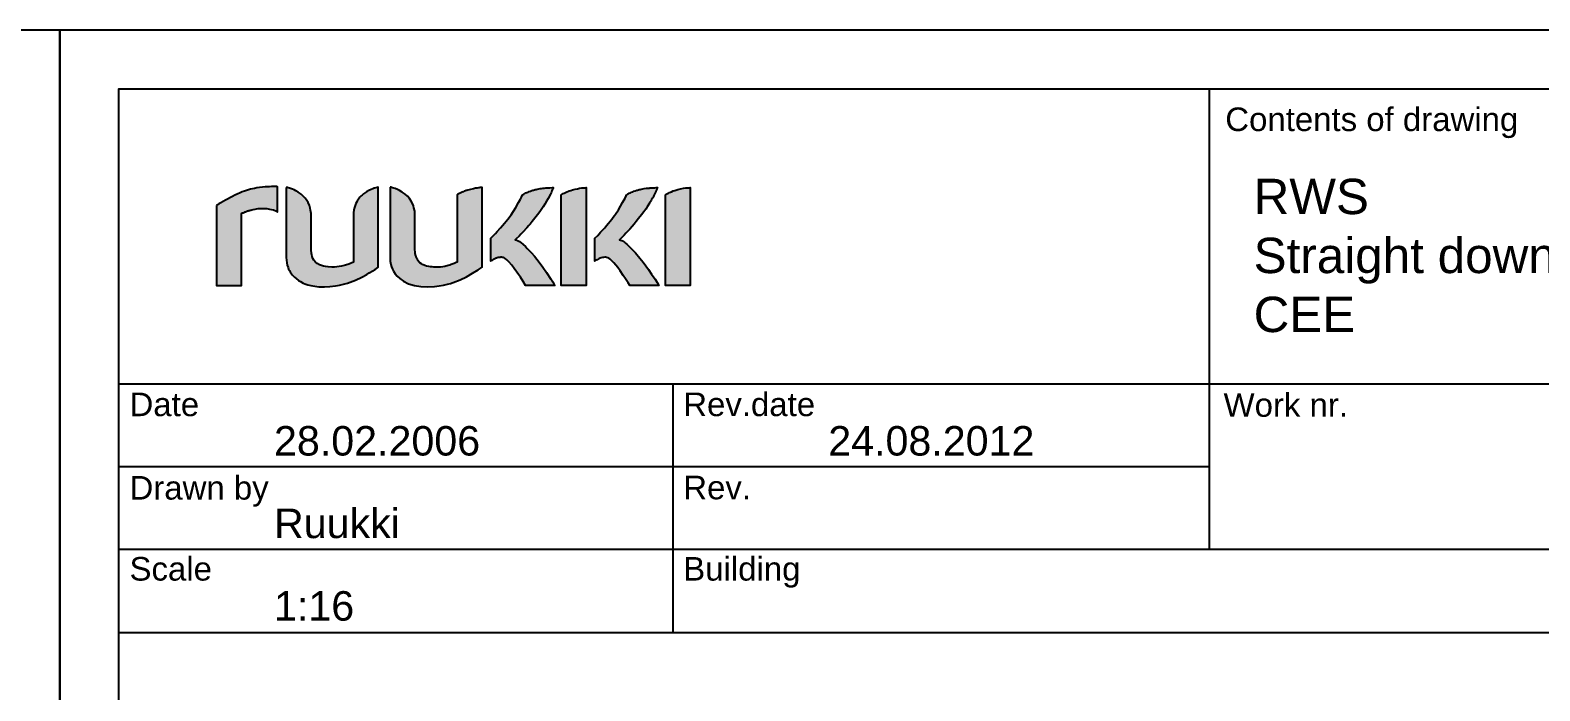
# Model space of a CAD drawing. Extents: x -5366 to 10078, y -29412 to -20292.
# Drawn here: x 3900 to 5949, y -21189 to -20292 of the extents above; entities that cross this region are included whole.
import ezdxf

# ---------------------------------------------------------------- set-up
doc = ezdxf.new("R2010")
doc.units = 0
doc.layers.get('0').update_dxf_attribs({"linetype": 'CONTINUOUS'})
doc.layers.add('DET_RAAMI_ULOIN', color=7, linetype='CONTINUOUS', plot=False)
for name, color, linetype in [('DET_RAAMIT', 7, 'CONTINUOUS'), ('DET_VAKIOTXT', 7, 'CONTINUOUS'), ('MITAT', 2, 'CONTINUOUS'), ('MUOTO', 3, 'CONTINUOUS'), ('RUUKKI', 7, 'CONTINUOUS')]:
    doc.layers.add(name, color=color, linetype=linetype)
doc.styles.add('arial', font='ARIAL.TTF')

# ---------------------------------------------------------------- blocks, each defined once
blk = doc.blocks.new('ruukki_dwg')
at = {"layer": 'RUUKKI'}
for points in [[(-27.86, 99.69), (-27.86, 57.29), (-14.64, 57.29), (-14.64, 95.44), (-14.05, 95.75), (-13.74, 95.89), (-13.43, 96.02), (-13.11, 96.16), (-12.79, 96.3), (-12.46, 96.43), (-12.13, 96.56), (-11.47, 96.8), (-11.13, 96.91), (-10.78, 97.03), (-10.45, 97.12), (-10.11, 97.22), (-9.76, 97.31), (-9.07, 97.49), (-8.39, 97.65), (-7.38, 97.84), (-6.72, 97.94), (-5.78, 98.06), (-4.89, 98.13), (-3.33, 98.14), (-1.14, 98.03), (0.28, 97.85), (2.31, 97.33), (3.84, 96.65), (4.24, 96.4), (4.34, 96.37), (4.41, 96.37), (4.43, 96.4), (4.43, 109.63), (4.18, 109.65), (3.93, 109.68), (3.68, 109.69), (2.44, 109.7), (1.27, 109.7), (0.12, 109.66), (-0.98, 109.61), (-2.05, 109.54), (-3.59, 109.4), (-5.06, 109.23), (-6.47, 109.01), (-7.81, 108.76), (-9.91, 108.27), (-11.5, 107.81), (-13.03, 107.29), (-14.19, 106.88), (-15.38, 106.4), (-16.94, 105.74), (-18.06, 105.22), (-19.44, 104.5), (-23, 102.57), (-25.53, 101.12), (-26.55, 100.52), (-27.34, 100.03), (-27.6, 99.86), (-27.86, 99.69)], [(9.08, 109.3), (9.08, 72.24), (9.14, 70.79), (9.3, 69.42), (9.61, 68.12), (10, 66.88), (10.32, 66.1), (10.69, 65.36), (11.08, 64.63), (11.78, 63.63), (12.27, 62.99), (13.37, 61.81), (14.26, 61), (15.58, 60.05), (16.62, 59.41), (18.09, 58.67), (18.85, 58.34), (20.44, 57.78), (22.06, 57.33), (24.15, 56.94), (26.27, 56.74), (29.3, 56.73), (32.03, 56.87), (35.03, 57.2), (37.31, 57.58), (41.4, 58.63), (45.75, 60.25), (49.09, 61.87), (51.69, 63.26), (53.01, 64.01), (54.78, 65.06), (56.01, 65.84), (56.87, 66.4), (57.57, 66.87), (57.77, 67.02), (57.77, 88.24), (57.77, 109.45), (57.12, 109.3), (56.46, 109.13), (55.8, 108.92), (55.48, 108.82), (54.84, 108.59), (53.9, 108.23), (52.71, 107.66), (51.55, 107), (50.46, 106.27), (49.94, 105.88), (49.2, 105.25), (48.72, 104.8), (48.06, 104.1), (47.63, 103.59), (47.23, 103.08), (46.87, 102.54), (46.5, 101.99), (46.35, 101.69), (45.88, 100.81), (45.28, 99.22), (44.98, 98.2), (44.77, 97.15), (44.62, 96.04), (44.57, 95.28), (44.55, 94.5), (44.55, 69.78), (43.37, 69.2), (42.08, 68.66), (40.41, 68.1), (38.36, 67.57), (34.57, 67.09), (33.25, 67.09), (31.29, 67.18), (29.8, 67.38), (28.68, 67.61), (27.66, 67.9), (26.71, 68.28), (25.45, 69.01), (24.56, 69.77), (23.66, 70.86), (23.18, 71.72), (22.8, 72.68), (22.52, 73.74), (22.42, 74.31), (22.34, 74.92), (22.29, 75.56), (22.26, 76.22), (22.25, 76.56), (22.25, 94.31), (22.21, 95.48), (21.97, 97.32), (21.74, 98.36), (21.32, 99.68), (20.64, 101.21), (19.59, 102.9), (18.98, 103.66), (18.56, 104.15), (17.88, 104.86), (16.89, 105.7), (16.37, 106.1), (15.28, 106.84), (14.14, 107.5), (13.24, 107.93), (12.31, 108.33), (11.37, 108.67), (10.72, 108.88), (10.06, 109.06), (9.74, 109.14), (9.41, 109.22), (9.08, 109.3)], [(63.98, 109.45), (63.98, 72.24), (64, 71.25), (64.08, 70.32), (64.39, 68.54), (64.76, 67.29), (65.22, 66.1), (65.79, 64.99), (66.68, 63.63), (67.7, 62.38), (69.17, 61), (71.17, 59.62), (73.75, 58.34), (76.96, 57.33), (80.32, 56.8), (83.63, 56.71), (87.46, 56.91), (89.94, 57.2), (92.22, 57.58), (94.33, 58.06), (95.92, 58.51), (97.45, 59.01), (101.01, 60.4), (104.34, 62.04), (107.61, 63.82), (110.6, 65.65), (112.64, 67.02), (112.64, 109.16), (112.16, 109.15), (111.72, 109.14), (111.15, 109.09), (110.84, 109.06), (110.06, 108.95), (109.15, 108.82), (108.61, 108.71), (108.08, 108.61), (106.47, 108.24), (105.79, 108.07), (105.14, 107.89), (104.53, 107.7), (104.24, 107.61), (103.95, 107.51), (103.4, 107.31), (103.13, 107.21), (102.63, 107.02), (102.16, 106.81), (101.72, 106.6), (100.76, 106.11), (100.27, 105.82), (99.97, 105.63), (99.72, 105.47), (99.47, 105.31), (99.47, 69.78), (98.88, 69.47), (97.96, 69.06), (97.32, 68.79), (96.32, 68.42), (95.65, 68.19), (94.63, 67.91), (92.93, 67.5), (91.93, 67.33), (90.65, 67.16), (89.75, 67.09), (88.49, 67.09), (87.16, 67.12), (86.21, 67.18), (85.29, 67.28), (84.42, 67.42), (83.33, 67.67), (82.32, 67.99), (81.18, 68.49), (80.55, 68.86), (79.8, 69.43), (79.46, 69.74), (78.84, 70.45), (78.43, 71.05), (77.98, 71.91), (77.7, 72.64), (77.55, 73.16), (77.32, 74.28), (77.22, 75.19), (77.17, 76.19), (77.17, 76.52), (77.17, 94.5), (77.13, 95.28), (77.01, 96.78), (76.64, 98.55), (76.34, 99.55), (75.84, 100.81), (75.22, 101.99), (74.3, 103.34), (73.24, 104.56), (72.04, 105.67), (70.46, 106.83), (69.04, 107.66), (67.83, 108.23), (66.59, 108.71), (65.95, 108.92), (65.29, 109.13), (64.31, 109.38), (63.98, 109.45)], [(117.32, 82.4), (117.99, 83.05), (119.07, 84.21), (119.68, 84.87), (120.63, 85.93), (122.48, 87.96), (124.51, 90.31), (126.27, 92.5), (127.97, 94.73), (130.53, 98.66), (131.97, 101.22), (132.93, 103.04), (133.5, 104.2), (134.04, 105.31), (134.33, 105.5), (134.77, 105.77), (135.27, 106.05), (135.89, 106.38), (136.39, 106.6), (136.96, 106.84), (137.6, 107.1), (138.29, 107.36), (138.66, 107.48), (139.04, 107.61), (139.45, 107.73), (139.87, 107.86), (140.32, 107.99), (140.76, 108.11), (141.24, 108.22), (141.72, 108.33), (142.74, 108.53), (143.44, 108.65), (144.15, 108.75), (144.88, 108.84), (145.6, 108.91), (146.31, 108.97), (148.51, 109.11), (149.79, 109.15), (150.1, 109.16), (150.32, 109.16), (150.25, 108.96), (150.19, 108.76), (150, 108.28), (149.61, 107.39), (149.3, 106.72), (148.98, 106.01), (148.8, 105.65), (147.63, 103.38), (146.8, 101.94), (145.84, 100.33), (144.96, 98.95), (143.92, 97.45), (143.13, 96.35), (141.9, 94.7), (139.22, 91.27), (138.1, 89.9), (137.39, 89.07), (136.39, 87.92), (134.28, 85.63), (133.21, 84.53), (132.23, 83.54), (130.76, 82.13), (130.22, 81.61), (130.57, 81.52), (131.4, 81.2), (131.74, 81.04), (132.44, 80.62), (133.37, 79.95), (134.18, 79.27), (134.39, 79.07), (135.56, 77.98), (136.6, 76.92), (138.74, 74.64), (140.32, 72.82), (142.86, 69.66), (144.79, 67.05), (146.8, 64.23), (149.11, 60.78), (149.37, 60.36), (150.02, 59.28), (150.39, 58.63), (150.86, 57.79), (150.99, 57.54), (151.12, 57.29), (135.7, 57.29), (134.39, 59.45), (132.9, 61.81), (132, 63.18), (129.7, 66.45), (128.34, 68.18), (126.81, 69.85), (125.7, 70.95), (124.93, 71.62), (124.38, 71.94), (124.14, 72.04), (123.89, 72.13), (123.77, 72.17), (123.51, 72.22), (123.24, 72.26), (122.98, 72.29), (122.84, 72.29), (122.56, 72.29), (122.15, 72.27), (121.87, 72.26), (121.61, 72.22), (121.08, 72.12), (120.82, 72.05), (120.52, 71.96), (120.38, 71.91), (120.08, 71.8), (119.78, 71.67), (119.62, 71.6), (119.33, 71.46), (119.04, 71.32), (118.77, 71.17), (118.5, 71.03), (118.27, 70.89), (117.84, 70.64), (117.84, 70.64), (117.65, 70.53), (117.53, 70.46), (117.32, 70.32), (117.32, 82.4)], [(154.51, 105.31), (155.01, 105.63), (155.63, 106.01), (156.17, 106.3), (156.77, 106.6), (157.2, 106.81), (158.72, 107.42), (159.58, 107.7), (160.51, 107.99), (161.85, 108.33), (163.1, 108.61), (164.15, 108.8), (165.41, 108.98), (166.64, 109.09), (167.11, 109.12), (167.7, 109.16), (167.7, 57.29), (154.51, 57.29), (154.51, 105.31)], [(172.38, 82.4), (173.82, 83.89), (175.36, 85.57), (176.34, 86.65), (177.52, 87.96), (178.56, 89.14), (179.55, 90.31), (180.48, 91.43), (181.32, 92.5), (182.07, 93.47), (182.72, 94.33), (183.25, 95.05), (184.79, 97.35), (185.97, 99.31), (187.03, 101.22), (188.28, 103.62), (188.83, 104.75), (189.1, 105.31), (189.2, 105.39), (189.55, 105.62), (189.68, 105.7), (189.96, 105.86), (190.5, 106.15), (191.2, 106.49), (191.73, 106.72), (192.33, 106.97), (192.99, 107.23), (193.71, 107.48), (194.51, 107.73), (194.92, 107.86), (195.36, 107.99), (195.8, 108.11), (196.29, 108.22), (196.77, 108.33), (197.78, 108.53), (198.49, 108.65), (199.57, 108.8), (200.3, 108.88), (201.01, 108.94), (201.35, 108.97), (202.37, 109.04), (203.56, 109.11), (204.04, 109.13), (204.84, 109.15), (205.16, 109.16), (205.38, 109.16), (205.31, 108.96), (205.31, 108.96), (205.24, 108.76), (205.14, 108.52), (205.03, 108.28), (204.91, 107.99), (204.79, 107.71), (204.65, 107.39), (204.52, 107.07), (204.35, 106.72), (204.19, 106.38), (203.66, 105.28), (203.48, 104.91), (203.3, 104.53), (203.12, 104.15), (202.97, 103.9), (202.82, 103.65), (202.36, 102.82), (202.03, 102.23), (201.28, 100.98), (200, 98.95), (199.23, 97.82), (198.17, 96.35), (196.94, 94.7), (195.46, 92.76), (194.26, 91.27), (193.14, 89.9), (192.1, 88.68), (190.81, 87.21), (188.79, 85.08), (187.76, 84.04), (186.35, 82.64), (185.81, 82.13), (185.28, 81.61), (185.95, 81.42), (186.61, 81.12), (186.95, 80.95), (187.48, 80.62), (188.02, 80.24), (188.6, 79.78), (189.22, 79.27), (190.12, 78.44), (192.1, 76.46), (193.79, 74.64), (196.12, 71.91), (197.9, 69.66), (200.73, 65.82), (202.37, 63.46), (204.17, 60.78), (205.28, 58.94), (206.18, 57.29), (190.76, 57.29), (189.87, 58.75), (188.48, 60.98), (187.35, 62.71), (185.75, 65.06), (184.4, 66.89), (183.39, 68.18), (182.41, 69.3), (181.3, 70.42), (180.41, 71.25), (179.76, 71.77), (179.19, 72.04), (178.55, 72.22), (178.02, 72.29), (177.61, 72.29), (176.93, 72.26), (176.39, 72.17), (175.73, 72), (175.13, 71.8), (174.68, 71.6), (174.09, 71.32), (173.54, 71.03), (173.07, 70.75), (172.71, 70.53), (172.42, 70.35), (172.38, 70.32), (172.38, 82.4)], [(209.63, 105.31), (210.13, 105.63), (210.74, 106.01), (211.29, 106.3), (211.9, 106.6), (212.8, 107.02), (213.83, 107.42), (214.7, 107.7), (216.29, 108.16), (217.6, 108.47), (219.28, 108.8), (220.53, 108.98), (221.51, 109.07), (222.44, 109.13), (222.82, 109.16), (222.82, 57.29), (209.63, 57.29), (209.63, 105.31)]]:
    blk.add_lwpolyline(points, dxfattribs=at)
blk = doc.blocks.new('ruukkidwg')
at = {"layer": 'MUOTO', "ltscale": 70, "xscale": 6.199999999999818, "yscale": 6.199999999999818, "zscale": 6.2}
blk.add_blockref('ruukki_dwg', (269.8, -305.9), dxfattribs=at)

msp = doc.modelspace()

# ---------------------------------------------------------------- hatches: boundary and pattern name
h = msp.add_hatch(color=256)
h.paths.add_polyline_path([(4153.08978, -20530.22254), (4153.08978, -20638.96575), (4187.00276, -20638.96575), (4187.00276, -20541.1279), (4188.51, -20540.32994), (4189.30796, -20539.9753), (4190.10591, -20539.62065), (4190.92603, -20539.26601), (4191.74614, -20538.91136), (4192.58843, -20538.57888), (4193.43071, -20538.2464), (4195.11528, -20537.62577), (4196.00189, -20537.33762), (4196.8885, -20537.04947), (4197.75295, -20536.80565), (4198.6174, -20536.56183), (4199.50402, -20536.31802), (4201.27724, -20535.85254), (4203.02831, -20535.45357), (4205.62165, -20534.96593), (4207.30622, -20534.69995), (4209.72224, -20534.38963), (4212.00527, -20534.21231), (4215.99504, -20534.19014), (4221.62503, -20534.47829), (4225.26015, -20534.94376), (4230.46901, -20536.27369), (4234.39227, -20538.02475), (4235.41188, -20538.64538), (4235.67786, -20538.73404), (4235.85519, -20538.73404), (4235.89952, -20538.64538), (4235.89952, -20504.73239), (4235.25672, -20504.6659), (4234.61393, -20504.5994), (4233.97113, -20504.57724), (4230.80149, -20504.55507), (4227.787, -20504.55507), (4224.86117, -20504.64373), (4222.02401, -20504.77672), (4219.27551, -20504.95405), (4215.33007, -20505.30869), (4211.56197, -20505.752), (4207.94901, -20506.30613), (4204.51338, -20506.94893), (4199.1272, -20508.21235), (4195.04878, -20509.38712), (4191.12551, -20510.71704), (4188.15536, -20511.78097), (4185.09654, -20513.00007), (4181.10678, -20514.7068), (4178.22528, -20516.03672), (4174.67883, -20517.87645), (4165.5467, -20522.81932), (4159.07442, -20526.5431), (4156.45891, -20528.09467), (4154.4197, -20529.33593), (4153.75474, -20529.77924)])
h.paths.add_polyline_path([(4247.82448, -20505.57468), (4247.82448, -20600.61969), (4247.97963, -20604.34347), (4248.40077, -20607.8456), (4249.17656, -20611.19256), (4250.174, -20614.36221), (4251.01629, -20616.35709), (4251.94723, -20618.26331), (4252.96684, -20620.1252), (4254.74006, -20622.69638), (4256.00349, -20624.33662), (4258.81849, -20627.3511), (4261.12369, -20629.43465), (4264.49282, -20631.87283), (4267.17483, -20633.51307), (4270.94293, -20635.41929), (4272.89349, -20636.26157), (4276.94974, -20637.70232), (4281.11683, -20638.85492), (4286.48084, -20639.85236), (4291.91135, -20640.36216), (4299.69139, -20640.38433), (4306.69564, -20640.02968), (4314.36485, -20639.1874), (4320.2165, -20638.21212), (4330.72288, -20635.50795), (4341.87205, -20631.36303), (4350.42787, -20627.21811), (4357.09964, -20623.64949), (4360.49094, -20621.7211), (4365.03484, -20619.01693), (4368.18232, -20617.02205), (4370.39885, -20615.60347), (4372.17208, -20614.38437), (4372.70405, -20614.00756), (4372.70405, -20559.59163), (4372.70405, -20505.1757), (4371.01948, -20505.57468), (4369.33492, -20506.01798), (4367.65035, -20506.54995), (4366.83023, -20506.81594), (4365.19, -20507.39224), (4362.77397, -20508.32318), (4359.71516, -20509.78609), (4356.745, -20511.47066), (4353.95217, -20513.33255), (4352.62224, -20514.35216), (4350.71602, -20515.97023), (4349.49693, -20517.12282), (4347.7902, -20518.91822), (4346.68193, -20520.20381), (4345.66232, -20521.53373), (4344.73138, -20522.90798), (4343.80044, -20524.32656), (4343.40146, -20525.08018), (4342.20453, -20527.34105), (4340.65296, -20531.41947), (4339.89933, -20534.03498), (4339.3452, -20536.73916), (4338.96839, -20539.57632), (4338.8354, -20541.52687), (4338.79107, -20543.52175), (4338.79107, -20606.91465), (4335.77658, -20608.42189), (4332.45178, -20609.79615), (4328.17386, -20611.23689), (4322.92068, -20612.58898), (4313.19009, -20613.83024), (4309.82096, -20613.83024), (4304.78942, -20613.58642), (4300.97698, -20613.07662), (4298.09549, -20612.50032), (4295.47998, -20611.7467), (4293.04179, -20610.77142), (4289.80565, -20608.90953), (4287.52262, -20606.95898), (4285.21742, -20604.14398), (4283.99832, -20601.94961), (4283.02305, -20599.48926), (4282.29159, -20596.76292), (4282.02561, -20595.30001), (4281.82612, -20593.74843), (4281.69313, -20592.1082), (4281.62663, -20590.40147), (4281.60447, -20589.53702), (4281.60447, -20544.00939), (4281.49364, -20541.01707), (4280.89518, -20536.29585), (4280.29671, -20533.63601), (4279.21061, -20530.24471), (4277.48171, -20526.32144), (4274.77754, -20521.97704), (4273.22597, -20520.02648), (4272.13986, -20518.78522), (4270.3888, -20516.96767), (4267.86195, -20514.79546), (4266.53203, -20513.77586), (4263.7392, -20511.86964), (4260.81337, -20510.18507), (4258.48601, -20509.0768), (4256.11432, -20508.0572), (4253.69829, -20507.19275), (4252.03589, -20506.66078), (4250.35133, -20506.19531), (4249.50904, -20505.97365), (4248.66676, -20505.77417)])
h.paths.add_polyline_path([(4388.61877, -20505.1757), (4388.61877, -20600.61969), (4388.6631, -20603.14654), (4388.88475, -20605.5404), (4389.68271, -20610.10646), (4390.61365, -20613.32044), (4391.81058, -20616.35709), (4393.25133, -20619.19425), (4395.53436, -20622.69638), (4398.17204, -20625.88819), (4401.91798, -20629.43465), (4407.06034, -20632.9811), (4413.68778, -20636.26157), (4421.91112, -20638.85492), (4430.53345, -20640.207), (4439.02277, -20640.42866), (4448.84202, -20639.91886), (4455.20348, -20639.1874), (4461.03296, -20638.21212), (4466.46348, -20636.97086), (4470.5419, -20635.81827), (4474.443, -20634.53268), (4483.57512, -20630.98622), (4492.13095, -20626.7748), (4500.50945, -20622.20874), (4508.17866, -20617.50969), (4513.40968, -20614.00756), (4513.40968, -20505.92932), (4512.19059, -20505.95149), (4511.03799, -20505.99582), (4509.59724, -20506.10665), (4508.79929, -20506.19531), (4506.80441, -20506.46129), (4504.45488, -20506.81594), (4503.08063, -20507.08192), (4501.70638, -20507.3479), (4497.58362, -20508.27885), (4495.83256, -20508.72216), (4494.17016, -20509.18763), (4492.61859, -20509.67527), (4491.86496, -20509.91909), (4491.13351, -20510.1629), (4489.71493, -20510.67271), (4489.0278, -20510.93869), (4487.74221, -20511.42633), (4486.54528, -20511.9583), (4485.39268, -20512.49027), (4482.93233, -20513.75369), (4481.69107, -20514.48515), (4480.91528, -20514.97278), (4480.27249, -20515.39393), (4479.62969, -20515.81507), (4479.62969, -20606.91465), (4478.12245, -20607.7126), (4475.75076, -20608.77654), (4474.11052, -20609.46367), (4471.56151, -20610.41678), (4469.83261, -20610.99308), (4467.2171, -20611.72453), (4462.87269, -20612.7663), (4460.30151, -20613.20961), (4457.02104, -20613.63075), (4454.71584, -20613.83024), (4451.4797, -20613.83024), (4448.06624, -20613.74158), (4445.62805, -20613.58642), (4443.27852, -20613.3426), (4441.03982, -20612.98796), (4438.24699, -20612.34516), (4435.65364, -20611.52504), (4432.72781, -20610.23945), (4431.10974, -20609.28634), (4429.18136, -20607.82343), (4428.31691, -20607.02548), (4426.72101, -20605.20792), (4425.67923, -20603.67851), (4424.52664, -20601.46198), (4423.81734, -20599.57792), (4423.41837, -20598.248), (4422.84207, -20595.38867), (4422.57608, -20593.03914), (4422.44309, -20590.49013), (4422.44309, -20589.62568), (4422.44309, -20543.52175), (4422.35443, -20541.52687), (4422.04412, -20537.6701), (4421.09101, -20533.14837), (4420.31522, -20530.57719), (4419.02963, -20527.34105), (4417.43372, -20524.32656), (4415.0842, -20520.86877), (4412.38002, -20517.72129), (4409.29904, -20514.88412), (4405.24278, -20511.91397), (4401.60767, -20509.78609), (4398.50452, -20508.32318), (4395.31271, -20507.08192), (4393.67247, -20506.54995), (4391.9879, -20506.01798), (4389.46105, -20505.37519)])
h.paths.add_polyline_path([(4525.4233, -20574.55324), (4527.13003, -20572.89084), (4529.9007, -20569.92068), (4531.45228, -20568.21395), (4533.89047, -20565.50978), (4538.63385, -20560.30092), (4543.84271, -20554.27195), (4548.36444, -20548.66411), (4552.73101, -20542.94545), (4559.29196, -20532.86022), (4562.99357, -20526.29928), (4565.45392, -20521.62239), (4566.91684, -20518.65223), (4568.29109, -20515.81507), (4569.04471, -20515.30527), (4570.15298, -20514.61814), (4571.43857, -20513.90885), (4573.03447, -20513.06656), (4574.32006, -20512.49027), (4575.78298, -20511.86964), (4577.42321, -20511.20468), (4579.19644, -20510.53972), (4580.14955, -20510.2294), (4581.10266, -20509.91909), (4582.1666, -20509.58661), (4583.23053, -20509.25412), (4584.38313, -20508.94381), (4585.53573, -20508.6335), (4586.75482, -20508.34535), (4587.97392, -20508.0572), (4590.58943, -20507.54739), (4592.38482, -20507.23708), (4594.22455, -20506.97109), (4596.08643, -20506.74944), (4597.94832, -20506.57212), (4599.76588, -20506.41696), (4605.39588, -20506.06231), (4608.67635, -20505.95149), (4609.47431, -20505.92932), (4610.0506, -20505.92932), (4609.87328, -20506.43913), (4609.69596, -20506.94893), (4609.20832, -20508.19019), (4608.21088, -20510.47322), (4607.43509, -20512.17995), (4606.59281, -20513.99751), (4606.1495, -20514.92845), (4603.13502, -20520.75794), (4601.00714, -20524.45955), (4598.54679, -20528.58231), (4596.28592, -20532.1066), (4593.62608, -20535.96337), (4591.60903, -20538.77837), (4588.43939, -20543.01195), (4581.56813, -20551.81159), (4578.7088, -20555.31372), (4576.89124, -20557.44159), (4574.32006, -20560.41175), (4568.91172, -20566.2634), (4566.16321, -20569.10057), (4563.63636, -20571.62742), (4559.89042, -20575.26253), (4558.494, -20576.59245), (4559.38062, -20576.81411), (4561.50849, -20577.63423), (4562.3951, -20578.05537), (4564.1905, -20579.1193), (4566.56219, -20580.8482), (4568.64573, -20582.5771), (4569.19987, -20583.0869), (4572.19219, -20585.9019), (4574.85203, -20588.60607), (4580.34904, -20594.45773), (4584.4053, -20599.13461), (4590.89974, -20607.22497), (4595.86478, -20613.9189), (4601.00714, -20621.16697), (4606.94746, -20630.01094), (4607.61242, -20631.07488), (4609.27482, -20633.84555), (4610.22793, -20635.50795), (4611.42486, -20637.68016), (4611.75734, -20638.32295), (4612.08982, -20638.96575), (4572.54683, -20638.96575), (4569.19987, -20633.42441), (4565.36526, -20627.3511), (4563.06006, -20623.84898), (4557.16408, -20615.47048), (4553.66196, -20611.03741), (4549.76086, -20606.73733), (4546.90153, -20603.92233), (4544.92881, -20602.2156), (4543.51023, -20601.37331), (4542.8896, -20601.1295), (4542.26897, -20600.90784), (4541.95865, -20600.79702), (4541.29369, -20600.66402), (4540.5844, -20600.57536), (4539.91944, -20600.4867), (4539.5648, -20600.4867), (4538.8555, -20600.4867), (4537.79157, -20600.53103), (4537.08228, -20600.57536), (4536.41732, -20600.66402), (4535.04306, -20600.93001), (4534.3781, -20601.10733), (4533.62448, -20601.32898), (4533.24767, -20601.46198), (4532.49405, -20601.75013), (4531.71826, -20602.08261), (4531.31929, -20602.25993), (4530.56566, -20602.61457), (4529.81204, -20602.96922), (4529.12492, -20603.34603), (4528.43779, -20603.72284), (4527.83933, -20604.07749), (4526.75322, -20604.72028), (4526.26559, -20605.00843), (4525.95527, -20605.18575), (4525.4233, -20605.5404)])
h.paths.add_polyline_path([(4620.77863, -20515.81507), (4622.06422, -20514.97278), (4623.66013, -20513.99751), (4625.03438, -20513.26605), (4626.58595, -20512.49027), (4627.69422, -20511.9583), (4631.59532, -20510.40672), (4633.78969, -20509.67527), (4636.16138, -20508.94381), (4639.61918, -20508.0572), (4642.81099, -20507.3479), (4645.51516, -20506.86027), (4648.72914, -20506.39479), (4651.89878, -20506.10665), (4653.09571, -20506.04015), (4654.60295, -20505.92932), (4654.60295, -20638.96575), (4620.77863, -20638.96575)])
h.paths.add_polyline_path([(4666.61657, -20574.55324), (4670.29602, -20570.7408), (4674.26362, -20566.41856), (4676.7683, -20563.64789), (4679.80496, -20560.30092), (4682.4648, -20557.26427), (4685.01381, -20554.27195), (4687.38551, -20551.39045), (4689.53554, -20548.66411), (4691.46393, -20546.15943), (4693.12633, -20543.96506), (4694.47842, -20542.12534), (4698.44601, -20536.20719), (4701.4605, -20531.19782), (4704.18684, -20526.29928), (4707.37865, -20520.13731), (4708.79723, -20517.23365), (4709.48436, -20515.81507), (4709.75034, -20515.59341), (4710.63696, -20515.01712), (4710.96944, -20514.81763), (4711.70089, -20514.39649), (4713.07514, -20513.64286), (4714.87054, -20512.77842), (4716.24479, -20512.17995), (4717.7742, -20511.53716), (4719.45877, -20510.8722), (4721.32065, -20510.2294), (4723.35987, -20509.58661), (4724.4238, -20509.25412), (4725.55424, -20508.94381), (4726.68467, -20508.6335), (4727.92593, -20508.34535), (4729.16719, -20508.0572), (4731.76053, -20507.54739), (4733.57809, -20507.23708), (4736.34876, -20506.86027), (4738.21065, -20506.63861), (4740.02821, -20506.50562), (4740.91482, -20506.41696), (4743.53033, -20506.23964), (4746.58915, -20506.06231), (4747.80825, -20506.01798), (4749.84746, -20505.95149), (4750.66758, -20505.92932), (4751.24388, -20505.92932), (4751.06655, -20506.43913), (4750.88923, -20506.94893), (4750.62325, -20507.56956), (4750.35726, -20508.19019), (4750.04695, -20508.92164), (4749.73663, -20509.6531), (4749.38199, -20510.47322), (4749.02734, -20511.29334), (4748.6062, -20512.17995), (4748.18506, -20513.06656), (4746.83297, -20515.88156), (4746.3675, -20516.83467), (4745.90203, -20517.80995), (4745.43655, -20518.78522), (4745.05974, -20519.42802), (4744.68293, -20520.07082), (4743.50817, -20522.19869), (4742.64372, -20523.70593), (4740.7375, -20526.91991), (4737.45703, -20532.1066), (4735.46215, -20535.01026), (4732.75797, -20538.77837), (4729.61049, -20543.01195), (4725.79805, -20547.99915), (4722.73924, -20551.81159), (4719.85774, -20555.31372), (4717.17573, -20558.4612), (4713.8731, -20562.22931), (4708.68641, -20567.68198), (4706.04873, -20570.36399), (4702.43578, -20573.93261), (4701.06153, -20575.26253), (4699.68727, -20576.59245), (4701.41617, -20577.08009), (4703.10074, -20577.83371), (4703.98735, -20578.27702), (4705.33944, -20579.1193), (4706.73586, -20580.09458), (4708.22093, -20581.26934), (4709.79467, -20582.5771), (4712.09987, -20584.70497), (4717.17573, -20589.78084), (4721.52014, -20594.45773), (4727.50479, -20601.46198), (4732.04868, -20607.22497), (4739.31892, -20617.08855), (4743.53033, -20623.13969), (4748.14073, -20630.01094), (4750.97789, -20634.71), (4753.28309, -20638.96575), (4713.74011, -20638.96575), (4711.47924, -20635.19764), (4707.91062, -20629.50114), (4705.00696, -20625.04591), (4700.90637, -20619.0391), (4697.44857, -20614.34004), (4694.85523, -20611.03741), (4692.32838, -20608.15591), (4689.49121, -20605.27442), (4687.20818, -20603.14654), (4685.54578, -20601.81662), (4684.08287, -20601.1295), (4682.44263, -20600.66402), (4681.06838, -20600.4867), (4680.02661, -20600.4867), (4678.27555, -20600.57536), (4676.9013, -20600.79702), (4675.19456, -20601.21816), (4673.66515, -20601.75013), (4672.51256, -20602.25993), (4671.00531, -20602.96922), (4669.58673, -20603.72284), (4668.3898, -20604.43213), (4667.45886, -20605.00843), (4666.7274, -20605.45174), (4666.61657, -20605.5404)])
h.paths.add_polyline_path([(4762.14923, -20515.81507), (4763.43482, -20514.97278), (4764.98639, -20513.99751), (4766.40497, -20513.26605), (4767.95655, -20512.49027), (4770.26174, -20511.42633), (4772.92159, -20510.40672), (4775.13812, -20509.67527), (4779.21655, -20508.5005), (4782.58568, -20507.70255), (4786.88576, -20506.86027), (4790.09973, -20506.39479), (4792.60442, -20506.15098), (4794.99827, -20506.01798), (4795.97355, -20505.92932), (4795.97355, -20638.96575), (4762.14923, -20638.96575)])

# ---------------------------------------------------------------- linework, layer by layer
at = {"layer": 'DET_RAAMI_ULOIN', "color": 2}
for points in [[(772.35454, -24852.30809), (3940.35454, -24852.30809), (3940.35454, -20292.30809), (772.35454, -20292.30809)], [(3940.35454, -24852.30809), (7108.35454, -24852.30809), (7108.35454, -20292.30809), (3940.35454, -20292.30809)]]:
    msp.add_lwpolyline(points, close=True, dxfattribs=at)
at = {"layer": 'DET_RAAMIT', "color": 2}
for p, q in [((4020.35454, -20772.30809), (6276.35454, -20772.30809)), ((4772.35454, -20772.30809), (4772.35454, -21109.56457)), ((5500.35454, -20996.30809), (5500.35454, -20772.30809)), ((4020.35454, -20884.30809), (5500.35454, -20884.30809)), ((4020.35454, -20996.30809), (6276.35454, -20996.30809)), ((4020.35454, -21109.56457), (7028.35454, -21109.56457))]:
    msp.add_line(p, q, dxfattribs=at)
msp.add_lwpolyline([(4020.35454, -24772.30809), (7028.35454, -24772.30809), (7028.35454, -20372.30809), (4020.35454, -20372.30809)], close=True, dxfattribs=at)
msp.add_lwpolyline([(5500.35454, -20772.30809), (5500.35454, -20372.30809)], dxfattribs=at)

# ---------------------------------------------------------------- block references
at = {"layer": 'MITAT', "xscale": 0.4136336361298163, "yscale": 0.4136336361261783, "zscale": 0.4136336361292254}
msp.add_blockref('ruukkidwg', (4112.9466, -20659.3378), dxfattribs=at)

# ---------------------------------------------------------------- texts
at = {"layer": 'DET_RAAMIT', "color": 2, "insert": (5560.28382, -20493.88857), "char_height": 48, "width": 1468.0707136, "attachment_point": 1, "style": 'arial'}
msp.add_mtext('RWS\\PStraight downpipe\\PCEE', dxfattribs=at)
at = {"layer": 'DET_RAAMIT', "color": 3, "char_height": 40, "width": 339.7367981, "attachment_point": 1, "style": 'arial'}
for s, insert in [('{\\C2;28.02.2006}', (4231.16391, -20829.45071)), ('{\\C2;24.08.2012}', (4983.16391, -20829.45071)), ('{\\C2;Ruukki}', (4231.16391, -20941.45071)), ('{\\C2;1:16}', (4231.16391, -21053.45071))]:
    msp.add_mtext(s, dxfattribs=dict(at, insert=insert))
at = {"layer": 'DET_VAKIOTXT', "color": 1, "style": 'arial'}
for s, p in [('Contents of drawing', (5521.8095, -20429.19332)), ('Date', (4035.13166, -20816.01894)), ('Rev.date', (4786.40775, -20815.95718)), ('Work nr.', (5519.46584, -20816.81854)), ('Drawn by', (4035.13166, -20929.19481)), ('Rev.', (4786.40775, -20928.80345)), ('Scale', (4035.13166, -21039.11105)), ('Building', (4786.40775, -21039.09154))]:
    msp.add_text(s, height=32, dxfattribs=at).set_placement(p)

doc.saveas('drawing.dxf')
